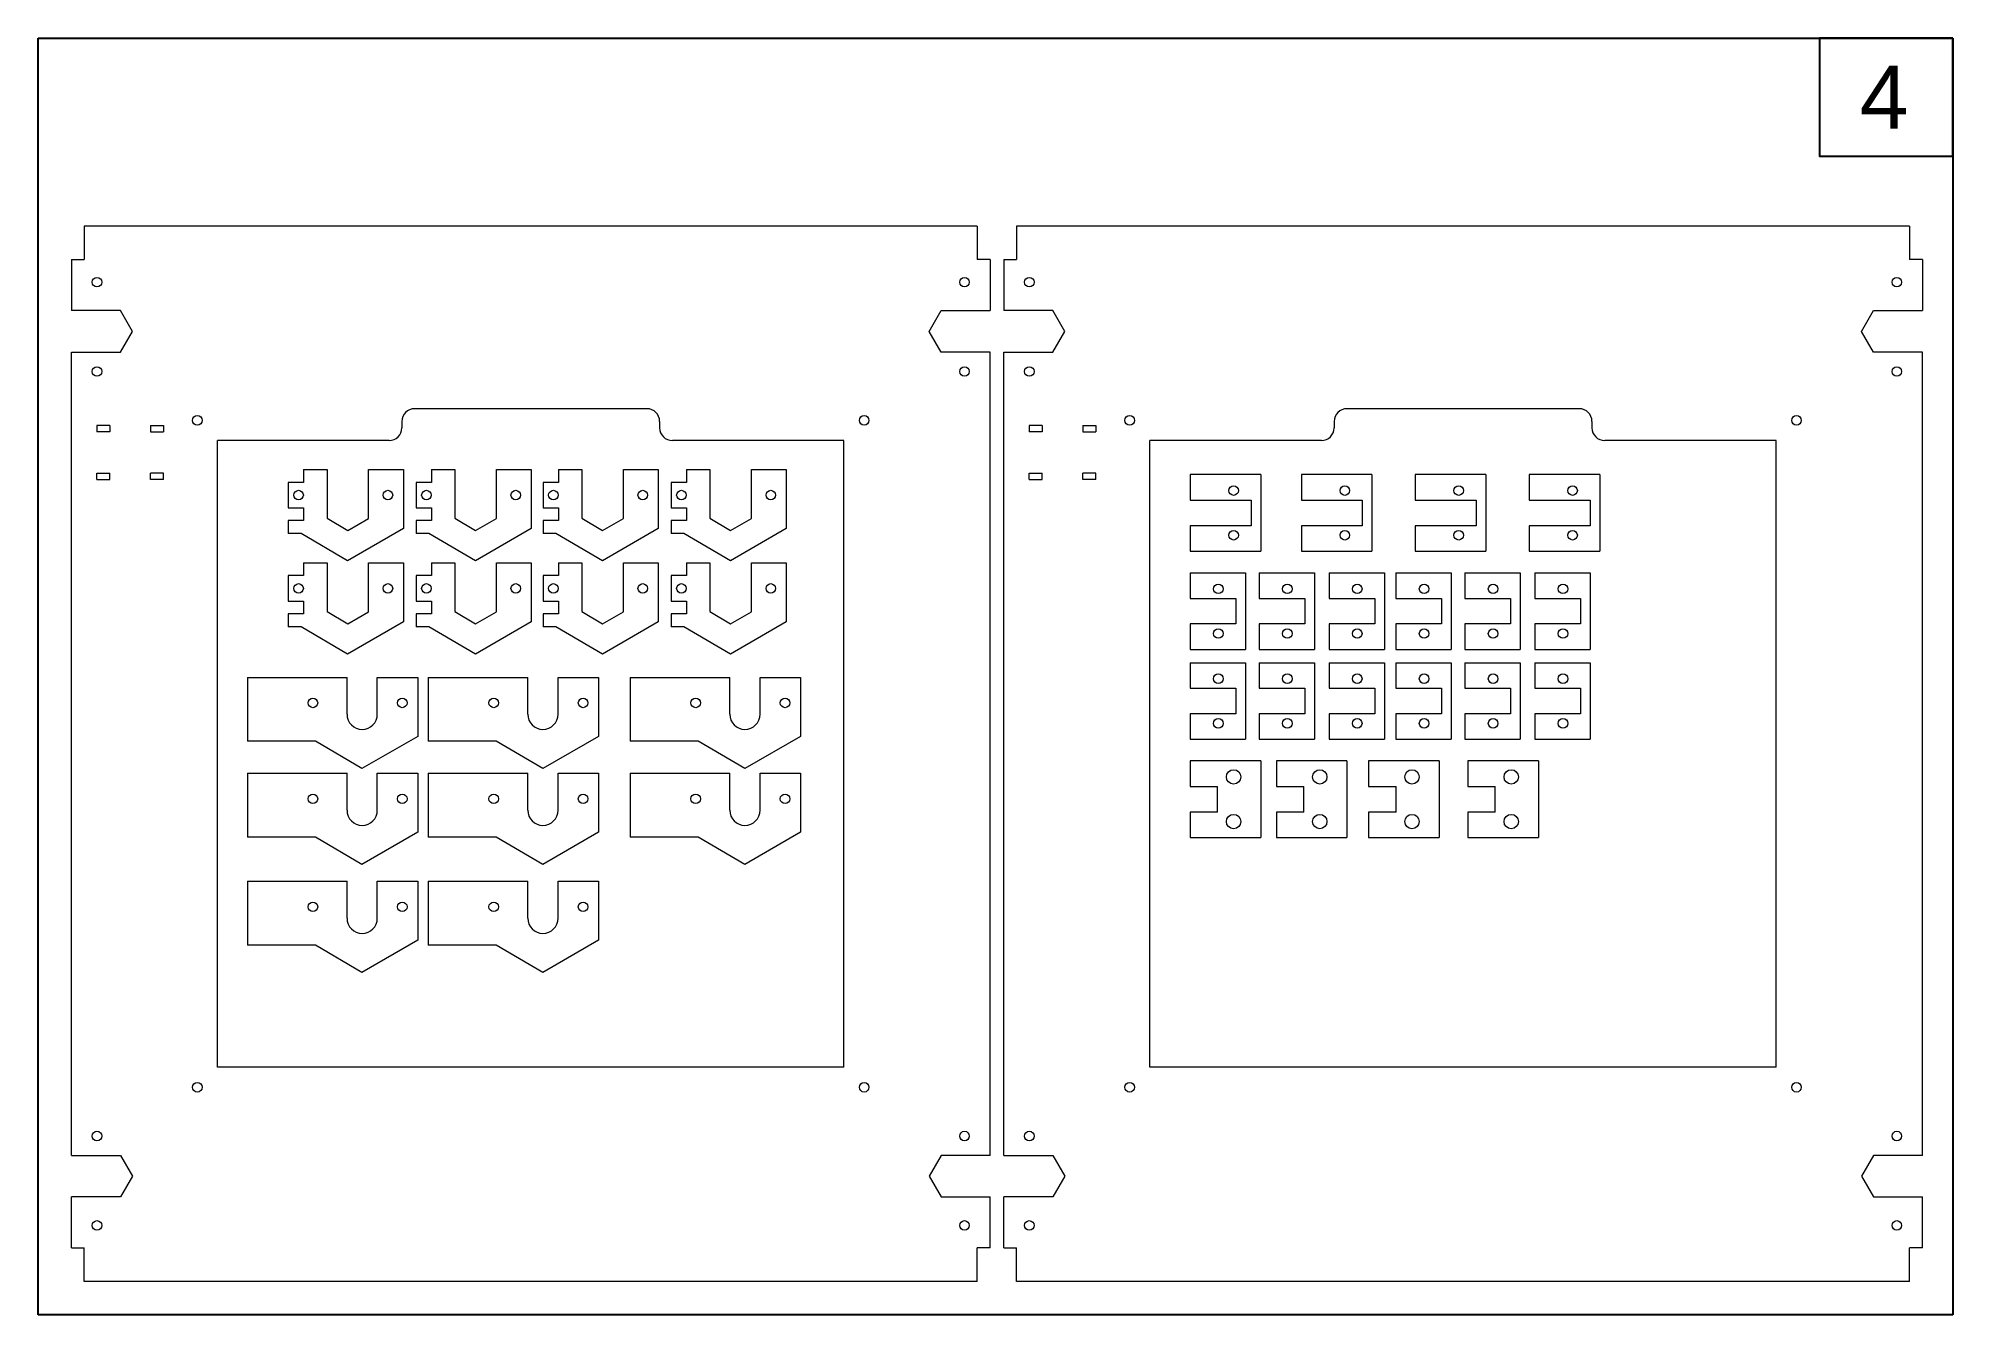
# Model space of a CAD drawing. Header units: millimetres. Extents: x 252 to 852, y 115 to 515.
import ezdxf

# ---------------------------------------------------------------- set-up
doc = ezdxf.new("R2010")
doc.units = ezdxf.units.MM
doc.styles.get("Standard").update_dxf_attribs({"font": 'Arial.ttf'})

msp = doc.modelspace()

# ---------------------------------------------------------------- linework, layer by layer
for p, q in [((252.19, 115.18), (252.19, 515.18)), ((252.19, 515.18), (852.19, 515.18)), ((852.19, 515.18), (852.19, 115.18)), ((852.19, 115.18), (252.19, 115.18))]:
    msp.add_line(p, q)
at = {"color": 7, "linetype": 'Continuous', "lineweight": 15}
for p, q in [((546.48, 456.28), (266.58, 456.28)), ((266.58, 456.28), (266.58, 445.81)), ((546.48, 456.28), (546.48, 445.81)), ((838.68, 456.28), (558.78, 456.28)), ((558.78, 456.28), (558.78, 445.81)), ((838.68, 456.28), (838.68, 445.81)), ((262.58, 445.81), (266.58, 445.81)), ((262.58, 445.81), (262.58, 429.83)), ((550.48, 445.81), (546.48, 445.81)), ((550.48, 445.81), (550.48, 429.83)), ((554.78, 445.81), (558.78, 445.81)), ((554.78, 445.81), (554.78, 429.83)), ((842.68, 445.81), (838.68, 445.81)), ((842.68, 445.81), (842.68, 429.83)), ((277.91, 429.83), (262.58, 429.83)), ((281.67, 423.33), (277.91, 429.83)), ((531.4, 423.33), (535.15, 429.83)), ((535.15, 429.83), (550.48, 429.83)), ((570.12, 429.83), (554.78, 429.83)), ((573.87, 423.33), (570.12, 429.83)), ((823.6, 423.33), (827.35, 429.83)), ((827.35, 429.83), (842.68, 429.83)), ((277.91, 416.83), (281.67, 423.33)), ((535.15, 416.83), (531.4, 423.33)), ((570.12, 416.83), (573.87, 423.33)), ((827.35, 416.83), (823.6, 423.33)), ((262.58, 416.83), (277.91, 416.83)), ((262.58, 165.08), (262.58, 416.83)), ((550.48, 416.83), (535.15, 416.83)), ((550.48, 165.08), (550.48, 416.83)), ((554.78, 416.83), (570.12, 416.83)), ((554.78, 165.08), (554.78, 416.83)), ((842.68, 416.83), (827.35, 416.83)), ((842.68, 165.08), (842.68, 416.83)), ((442.93, 399.11), (370.13, 399.11)), ((735.13, 399.11), (662.33, 399.11)), ((270.58, 393.83), (270.58, 391.83)), ((274.58, 393.83), (270.58, 393.83)), ((274.58, 391.83), (270.58, 391.83)), ((274.58, 393.83), (274.58, 391.83)), ((287.38, 393.83), (287.38, 391.83)), ((287.38, 393.83), (291.38, 393.83)), ((287.38, 391.83), (291.38, 391.83)), ((291.38, 393.83), (291.38, 391.83)), ((366.13, 395.11), (366.13, 393.11)), ((446.93, 395.11), (446.93, 393.11)), ((562.78, 393.83), (562.78, 391.83)), ((566.78, 393.83), (562.78, 393.83)), ((566.78, 391.83), (562.78, 391.83)), ((566.78, 393.83), (566.78, 391.83)), ((579.58, 393.83), (579.58, 391.83)), ((579.58, 393.83), (583.58, 393.83)), ((579.58, 391.83), (583.58, 391.83)), ((583.58, 393.83), (583.58, 391.83)), ((658.33, 395.11), (658.33, 393.11)), ((739.13, 395.11), (739.13, 393.11)), ((362.13, 389.11), (308.37, 389.11)), ((308.37, 192.8), (308.37, 389.11)), ((504.69, 389.11), (450.93, 389.11)), ((504.69, 192.8), (504.69, 389.11)), ((654.33, 389.11), (600.58, 389.11)), ((600.58, 192.8), (600.58, 389.11)), ((796.89, 389.11), (743.13, 389.11)), ((796.89, 192.8), (796.89, 389.11)), ((270.58, 376.87), (270.58, 378.87)), ((270.58, 378.87), (274.58, 378.87)), ((274.58, 376.87), (274.58, 378.87)), ((287.38, 376.87), (287.38, 378.87)), ((291.38, 378.87), (287.38, 378.87)), ((291.38, 376.87), (291.38, 378.87)), ((335.31, 380.02), (342.68, 380.02)), ((335.31, 380.02), (335.31, 376.02)), ((342.68, 380.02), (342.68, 364.77)), ((355.68, 380.02), (366.61, 380.02)), ((355.68, 364.69), (355.68, 380.02)), ((366.61, 380.02), (366.61, 361.52)), ((375.38, 380.02), (382.75, 380.02)), ((375.38, 380.02), (375.38, 376.02)), ((382.75, 380.02), (382.75, 364.77)), ((395.75, 380.02), (406.68, 380.02)), ((395.75, 364.69), (395.75, 380.02)), ((406.68, 380.02), (406.68, 361.52)), ((415.18, 380.02), (422.56, 380.02)), ((415.18, 380.02), (415.18, 376.02)), ((422.56, 380.02), (422.56, 364.77)), ((435.56, 380.02), (446.48, 380.02)), ((435.56, 364.69), (435.56, 380.02)), ((446.48, 380.02), (446.48, 361.52)), ((455.31, 380.02), (462.68, 380.02)), ((455.31, 380.02), (455.31, 376.02)), ((462.68, 380.02), (462.68, 364.77)), ((475.68, 380.02), (486.6, 380.02)), ((475.68, 364.69), (475.68, 380.02)), ((486.6, 380.02), (486.6, 361.52)), ((562.78, 376.87), (562.78, 378.87)), ((562.78, 378.87), (566.78, 378.87)), ((566.78, 376.87), (566.78, 378.87)), ((579.58, 376.87), (579.58, 378.87)), ((583.58, 378.87), (579.58, 378.87)), ((583.58, 376.87), (583.58, 378.87)), ((635.31, 378.44), (613.2, 378.44)), ((613.2, 378.44), (613.2, 370.44)), ((635.31, 378.44), (635.31, 354.44)), ((670.18, 378.44), (648.07, 378.44)), ((648.07, 378.44), (648.07, 370.44)), ((670.18, 378.44), (670.18, 354.44)), ((705.86, 378.44), (683.75, 378.44)), ((683.75, 378.44), (683.75, 370.44)), ((705.86, 378.44), (705.86, 354.44)), ((741.54, 378.44), (719.43, 378.44)), ((719.43, 378.44), (719.43, 370.44)), ((741.54, 378.44), (741.54, 354.44)), ((270.58, 376.87), (274.58, 376.87)), ((291.38, 376.87), (287.38, 376.87)), ((335.31, 376.02), (330.53, 376.02)), ((330.53, 376.02), (330.53, 368.02)), ((375.38, 376.02), (370.6, 376.02)), ((370.6, 376.02), (370.6, 368.02)), ((415.18, 376.02), (410.4, 376.02)), ((410.4, 376.02), (410.4, 368.02)), ((455.31, 376.02), (450.53, 376.02)), ((450.53, 376.02), (450.53, 368.02)), ((562.78, 376.87), (566.78, 376.87)), ((583.58, 376.87), (579.58, 376.87)), ((330.53, 368.02), (335.31, 368.02)), ((335.31, 368.02), (335.31, 364.02)), ((370.6, 368.02), (375.38, 368.02)), ((375.38, 368.02), (375.38, 364.02)), ((410.4, 368.02), (415.18, 368.02)), ((415.18, 368.02), (415.18, 364.02)), ((450.53, 368.02), (455.31, 368.02)), ((455.31, 368.02), (455.31, 364.02)), ((613.2, 370.44), (632.28, 370.44)), ((632.28, 370.44), (632.28, 362.44)), ((648.07, 370.44), (667.15, 370.44)), ((667.15, 370.44), (667.15, 362.44)), ((683.75, 370.44), (702.83, 370.44)), ((702.83, 370.44), (702.83, 362.44)), ((719.43, 370.44), (738.51, 370.44)), ((738.51, 370.44), (738.51, 362.44)), ((335.31, 364.02), (330.53, 364.02)), ((330.53, 364.02), (330.53, 360.02)), ((334.55, 360.02), (330.53, 360.02)), ((349.11, 351.42), (334.55, 360.02)), ((342.68, 364.77), (349.18, 360.93)), ((366.61, 361.52), (349.11, 351.42)), ((349.18, 360.93), (355.68, 364.69)), ((375.38, 364.02), (370.6, 364.02)), ((370.6, 364.02), (370.6, 360.02)), ((374.61, 360.02), (370.6, 360.02)), ((389.18, 351.42), (374.61, 360.02)), ((382.75, 364.77), (389.25, 360.93)), ((406.68, 361.52), (389.18, 351.42)), ((389.25, 360.93), (395.75, 364.69)), ((415.18, 364.02), (410.4, 364.02)), ((410.4, 364.02), (410.4, 360.02)), ((414.42, 360.02), (410.4, 360.02)), ((428.99, 351.42), (414.42, 360.02)), ((422.56, 364.77), (429.06, 360.93)), ((446.48, 361.52), (428.99, 351.42)), ((429.06, 360.93), (435.56, 364.69)), ((455.31, 364.02), (450.53, 364.02)), ((450.53, 364.02), (450.53, 360.02)), ((454.54, 360.02), (450.53, 360.02)), ((469.11, 351.42), (454.54, 360.02)), ((462.68, 364.77), (469.18, 360.93)), ((486.6, 361.52), (469.11, 351.42)), ((469.18, 360.93), (475.68, 364.69)), ((632.28, 362.44), (613.2, 362.44)), ((613.2, 362.44), (613.2, 354.44)), ((667.15, 362.44), (648.07, 362.44)), ((648.07, 362.44), (648.07, 354.44)), ((702.83, 362.44), (683.75, 362.44)), ((683.75, 362.44), (683.75, 354.44)), ((738.51, 362.44), (719.43, 362.44)), ((719.43, 362.44), (719.43, 354.44)), ((613.2, 354.44), (635.31, 354.44)), ((648.07, 354.44), (670.18, 354.44)), ((683.75, 354.44), (705.86, 354.44)), ((719.43, 354.44), (741.54, 354.44)), ((335.31, 350.78), (342.68, 350.78)), ((335.31, 350.78), (335.31, 346.78)), ((342.68, 350.78), (342.68, 335.53)), ((355.68, 350.78), (366.61, 350.78)), ((355.68, 335.44), (355.68, 350.78)), ((366.61, 350.78), (366.61, 332.28)), ((375.38, 350.78), (382.75, 350.78)), ((375.38, 350.78), (375.38, 346.78)), ((382.75, 350.78), (382.75, 335.53)), ((395.75, 350.78), (406.68, 350.78)), ((395.75, 335.44), (395.75, 350.78)), ((406.68, 350.78), (406.68, 332.28)), ((415.18, 350.78), (422.56, 350.78)), ((415.18, 350.78), (415.18, 346.78)), ((422.56, 350.78), (422.56, 335.53)), ((435.56, 350.78), (446.48, 350.78)), ((435.56, 335.44), (435.56, 350.78)), ((446.48, 350.78), (446.48, 332.28)), ((455.31, 350.78), (462.68, 350.78)), ((455.31, 350.78), (455.31, 346.78)), ((462.68, 350.78), (462.68, 335.53)), ((475.68, 350.78), (486.6, 350.78)), ((475.68, 335.44), (475.68, 350.78)), ((486.6, 350.78), (486.6, 332.28)), ((335.31, 346.78), (330.53, 346.78)), ((330.53, 346.78), (330.53, 338.78)), ((375.38, 346.78), (370.6, 346.78)), ((370.6, 346.78), (370.6, 338.78)), ((415.18, 346.78), (410.4, 346.78)), ((410.4, 346.78), (410.4, 338.78)), ((455.31, 346.78), (450.53, 346.78)), ((450.53, 346.78), (450.53, 338.78)), ((613.2, 347.64), (630.53, 347.64)), ((613.2, 347.64), (613.2, 339.64)), ((630.53, 347.64), (630.53, 323.64)), ((634.82, 347.64), (652.15, 347.64)), ((634.82, 347.64), (634.82, 339.64)), ((652.15, 347.64), (652.15, 323.64)), ((656.73, 347.64), (674.06, 347.64)), ((656.73, 347.64), (656.73, 339.64)), ((674.06, 347.64), (674.06, 323.64)), ((677.68, 347.64), (695.01, 347.64)), ((677.68, 347.64), (677.68, 339.64)), ((695.01, 347.64), (695.01, 323.64)), ((699.31, 347.64), (716.64, 347.64)), ((699.31, 347.64), (699.31, 339.64)), ((716.64, 347.64), (716.64, 323.64)), ((721.21, 347.64), (738.54, 347.64)), ((721.21, 347.64), (721.21, 339.64)), ((738.54, 347.64), (738.54, 323.64)), ((330.53, 338.78), (335.31, 338.78)), ((335.31, 338.78), (335.31, 334.78)), ((370.6, 338.78), (375.38, 338.78)), ((375.38, 338.78), (375.38, 334.78)), ((410.4, 338.78), (415.18, 338.78)), ((415.18, 338.78), (415.18, 334.78)), ((450.53, 338.78), (455.31, 338.78)), ((455.31, 338.78), (455.31, 334.78)), ((613.2, 339.64), (627.5, 339.64)), ((627.5, 339.64), (627.5, 331.64)), ((634.82, 339.64), (649.12, 339.64)), ((649.12, 339.64), (649.12, 331.64)), ((656.73, 339.64), (671.03, 339.64)), ((671.03, 339.64), (671.03, 331.64)), ((677.68, 339.64), (691.98, 339.64)), ((691.98, 339.64), (691.98, 331.64)), ((699.31, 339.64), (713.61, 339.64)), ((713.61, 339.64), (713.61, 331.64)), ((721.21, 339.64), (735.51, 339.64)), ((735.51, 339.64), (735.51, 331.64)), ((335.31, 334.78), (330.53, 334.78)), ((330.53, 334.78), (330.53, 330.78)), ((334.55, 330.78), (330.53, 330.78)), ((349.11, 322.18), (334.55, 330.78)), ((342.68, 335.53), (349.18, 331.69)), ((366.61, 332.28), (349.11, 322.18)), ((349.18, 331.69), (355.68, 335.44)), ((375.38, 334.78), (370.6, 334.78)), ((370.6, 334.78), (370.6, 330.78)), ((374.61, 330.78), (370.6, 330.78)), ((389.18, 322.18), (374.61, 330.78)), ((382.75, 335.53), (389.25, 331.69)), ((406.68, 332.28), (389.18, 322.18)), ((389.25, 331.69), (395.75, 335.44)), ((415.18, 334.78), (410.4, 334.78)), ((410.4, 334.78), (410.4, 330.78)), ((414.42, 330.78), (410.4, 330.78)), ((428.99, 322.18), (414.42, 330.78)), ((422.56, 335.53), (429.06, 331.69)), ((446.48, 332.28), (428.99, 322.18)), ((429.06, 331.69), (435.56, 335.44)), ((455.31, 334.78), (450.53, 334.78)), ((450.53, 334.78), (450.53, 330.78)), ((454.54, 330.78), (450.53, 330.78)), ((469.11, 322.18), (454.54, 330.78)), ((462.68, 335.53), (469.18, 331.69)), ((486.6, 332.28), (469.11, 322.18)), ((469.18, 331.69), (475.68, 335.44)), ((627.5, 331.64), (613.2, 331.64)), ((613.2, 331.64), (613.2, 323.64)), ((649.12, 331.64), (634.82, 331.64)), ((634.82, 331.64), (634.82, 323.64)), ((671.03, 331.64), (656.73, 331.64)), ((656.73, 331.64), (656.73, 323.64)), ((691.98, 331.64), (677.68, 331.64)), ((677.68, 331.64), (677.68, 323.64)), ((713.61, 331.64), (699.31, 331.64)), ((699.31, 331.64), (699.31, 323.64)), ((735.51, 331.64), (721.21, 331.64)), ((721.21, 331.64), (721.21, 323.64)), ((613.2, 323.64), (630.53, 323.64)), ((613.2, 319.49), (630.53, 319.49)), ((613.2, 319.49), (613.2, 311.49)), ((630.53, 319.49), (630.53, 295.49)), ((634.82, 323.64), (652.15, 323.64)), ((634.82, 319.49), (652.15, 319.49)), ((634.82, 319.49), (634.82, 311.49)), ((652.15, 319.49), (652.15, 295.49)), ((656.73, 323.64), (674.06, 323.64)), ((656.73, 319.49), (674.06, 319.49)), ((656.73, 319.49), (656.73, 311.49)), ((674.06, 319.49), (674.06, 295.49)), ((677.68, 323.64), (695.01, 323.64)), ((677.68, 319.49), (695.01, 319.49)), ((677.68, 319.49), (677.68, 311.49)), ((695.01, 319.49), (695.01, 295.49)), ((699.31, 323.64), (716.64, 323.64)), ((699.31, 319.49), (716.64, 319.49)), ((699.31, 319.49), (699.31, 311.49)), ((716.64, 319.49), (716.64, 295.49)), ((721.21, 323.64), (738.54, 323.64)), ((721.21, 319.49), (738.54, 319.49)), ((721.21, 319.49), (721.21, 311.49)), ((738.54, 319.49), (738.54, 295.49)), ((317.71, 314.91), (317.71, 294.91)), ((317.71, 314.91), (348.94, 314.91)), ((348.94, 303.34), (348.94, 314.91)), ((358.44, 314.91), (371.11, 314.91)), ((358.44, 303.34), (358.44, 314.91)), ((371.11, 314.91), (371.11, 296.41)), ((374.37, 314.91), (374.37, 294.91)), ((374.37, 314.91), (405.6, 314.91)), ((405.6, 303.34), (405.6, 314.91)), ((415.1, 314.91), (427.77, 314.91)), ((415.1, 303.34), (415.1, 314.91)), ((427.77, 314.91), (427.77, 296.41)), ((437.68, 314.91), (437.68, 294.91)), ((437.68, 314.91), (468.91, 314.91)), ((468.91, 303.34), (468.91, 314.91)), ((478.41, 314.91), (491.08, 314.91)), ((478.41, 303.34), (478.41, 314.91)), ((491.08, 314.91), (491.08, 296.41)), ((613.2, 311.49), (627.5, 311.49)), ((627.5, 311.49), (627.5, 303.49)), ((634.82, 311.49), (649.12, 311.49)), ((649.12, 311.49), (649.12, 303.49)), ((656.73, 311.49), (671.03, 311.49)), ((671.03, 311.49), (671.03, 303.49)), ((677.68, 311.49), (691.98, 311.49)), ((691.98, 311.49), (691.98, 303.49)), ((699.31, 311.49), (713.61, 311.49)), ((713.61, 311.49), (713.61, 303.49)), ((721.21, 311.49), (735.51, 311.49)), ((735.51, 311.49), (735.51, 303.49)), ((627.5, 303.49), (613.2, 303.49)), ((613.2, 303.49), (613.2, 295.49)), ((649.12, 303.49), (634.82, 303.49)), ((634.82, 303.49), (634.82, 295.49)), ((671.03, 303.49), (656.73, 303.49)), ((656.73, 303.49), (656.73, 295.49)), ((691.98, 303.49), (677.68, 303.49)), ((677.68, 303.49), (677.68, 295.49)), ((713.61, 303.49), (699.31, 303.49)), ((699.31, 303.49), (699.31, 295.49)), ((735.51, 303.49), (721.21, 303.49)), ((721.21, 303.49), (721.21, 295.49)), ((339.05, 294.91), (317.71, 294.91)), ((353.62, 286.31), (339.05, 294.91)), ((371.11, 296.41), (353.62, 286.31)), ((395.71, 294.91), (374.37, 294.91)), ((410.28, 286.31), (395.71, 294.91)), ((427.77, 296.41), (410.28, 286.31)), ((459.02, 294.91), (437.68, 294.91)), ((473.59, 286.31), (459.02, 294.91)), ((491.08, 296.41), (473.59, 286.31)), ((613.2, 295.49), (630.53, 295.49)), ((634.82, 295.49), (652.15, 295.49)), ((656.73, 295.49), (674.06, 295.49)), ((677.68, 295.49), (695.01, 295.49)), ((699.31, 295.49), (716.64, 295.49)), ((721.21, 295.49), (738.54, 295.49)), ((635.31, 288.71), (613.2, 288.71)), ((613.2, 288.71), (613.2, 280.71)), ((635.31, 288.71), (635.31, 264.71)), ((662.33, 288.71), (640.22, 288.71)), ((640.22, 288.71), (640.22, 280.71)), ((662.33, 288.71), (662.33, 264.71)), ((691.22, 288.71), (669.11, 288.71)), ((669.11, 288.71), (669.11, 280.71)), ((691.22, 288.71), (691.22, 264.71)), ((722.33, 288.71), (700.22, 288.71)), ((700.22, 288.71), (700.22, 280.71)), ((722.33, 288.71), (722.33, 264.71)), ((317.71, 284.85), (317.71, 264.85)), ((317.71, 284.85), (348.94, 284.85)), ((348.94, 273.28), (348.94, 284.85)), ((358.44, 284.85), (371.11, 284.85)), ((358.44, 273.28), (358.44, 284.85)), ((371.11, 284.85), (371.11, 266.35)), ((374.37, 284.85), (374.37, 264.85)), ((374.37, 284.85), (405.6, 284.85)), ((405.6, 273.28), (405.6, 284.85)), ((415.1, 284.85), (427.77, 284.85)), ((415.1, 273.28), (415.1, 284.85)), ((427.77, 284.85), (427.77, 266.35)), ((437.68, 284.85), (437.68, 264.85)), ((437.68, 284.85), (468.91, 284.85)), ((468.91, 273.28), (468.91, 284.85)), ((478.41, 284.85), (491.08, 284.85)), ((478.41, 273.28), (478.41, 284.85)), ((491.08, 284.85), (491.08, 266.35)), ((613.2, 280.71), (621.81, 280.71)), ((621.81, 272.71), (621.81, 280.71)), ((640.22, 280.71), (648.83, 280.71)), ((648.83, 272.71), (648.83, 280.71)), ((669.11, 280.71), (677.72, 280.71)), ((677.72, 272.71), (677.72, 280.71)), ((700.22, 280.71), (708.83, 280.71)), ((708.83, 272.71), (708.83, 280.71)), ((621.81, 272.71), (613.2, 272.71)), ((613.2, 272.71), (613.2, 264.71)), ((648.83, 272.71), (640.22, 272.71)), ((640.22, 272.71), (640.22, 264.71)), ((677.72, 272.71), (669.11, 272.71)), ((669.11, 272.71), (669.11, 264.71)), ((708.83, 272.71), (700.22, 272.71)), ((700.22, 272.71), (700.22, 264.71)), ((339.05, 264.85), (317.71, 264.85)), ((353.62, 256.25), (339.05, 264.85)), ((371.11, 266.35), (353.62, 256.25)), ((395.71, 264.85), (374.37, 264.85)), ((410.28, 256.25), (395.71, 264.85)), ((427.77, 266.35), (410.28, 256.25)), ((459.02, 264.85), (437.68, 264.85)), ((473.59, 256.25), (459.02, 264.85)), ((491.08, 266.35), (473.59, 256.25)), ((613.2, 264.71), (635.31, 264.71)), ((640.22, 264.71), (662.33, 264.71)), ((669.11, 264.71), (691.22, 264.71)), ((700.22, 264.71), (722.33, 264.71)), ((317.71, 251), (317.71, 231)), ((317.71, 251), (348.94, 251)), ((348.94, 239.42), (348.94, 251)), ((358.44, 251), (371.11, 251)), ((358.44, 239.42), (358.44, 251)), ((371.11, 251), (371.11, 232.5)), ((374.37, 251), (374.37, 231)), ((374.37, 251), (405.6, 251)), ((405.6, 239.42), (405.6, 251)), ((415.1, 251), (427.77, 251)), ((415.1, 239.42), (415.1, 251)), ((427.77, 251), (427.77, 232.5)), ((339.05, 231), (317.71, 231)), ((353.62, 222.4), (339.05, 231)), ((371.11, 232.5), (353.62, 222.4)), ((395.71, 231), (374.37, 231)), ((410.28, 222.4), (395.71, 231)), ((427.77, 232.5), (410.28, 222.4)), ((504.69, 192.8), (308.37, 192.8)), ((796.89, 192.8), (600.58, 192.8)), ((262.58, 165.08), (277.91, 165.08)), ((277.91, 165.08), (281.67, 158.58)), ((535.15, 165.08), (531.4, 158.58)), ((550.48, 165.08), (535.15, 165.08)), ((554.78, 165.08), (570.12, 165.08)), ((570.12, 165.08), (573.87, 158.58)), ((827.35, 165.08), (823.6, 158.58)), ((842.68, 165.08), (827.35, 165.08)), ((281.67, 158.58), (277.91, 152.08)), ((531.4, 158.58), (535.15, 152.08)), ((573.87, 158.58), (570.12, 152.08)), ((823.6, 158.58), (827.35, 152.08)), ((277.91, 152.08), (262.58, 152.08)), ((262.58, 136.1), (262.58, 152.08)), ((535.15, 152.08), (550.48, 152.08)), ((550.48, 136.1), (550.48, 152.08)), ((570.12, 152.08), (554.78, 152.08)), ((554.78, 136.1), (554.78, 152.08)), ((827.35, 152.08), (842.68, 152.08)), ((842.68, 136.1), (842.68, 152.08)), ((262.58, 136.1), (266.58, 136.1)), ((266.58, 125.63), (266.58, 136.1)), ((546.48, 125.63), (546.48, 136.1)), ((550.48, 136.1), (546.48, 136.1)), ((554.78, 136.1), (558.78, 136.1)), ((558.78, 125.63), (558.78, 136.1)), ((838.68, 125.63), (838.68, 136.1)), ((842.68, 136.1), (838.68, 136.1)), ((546.48, 125.63), (266.58, 125.63)), ((838.68, 125.63), (558.78, 125.63))]:
    msp.add_line(p, q, dxfattribs=at)
msp.add_lwpolyline([(852.19, 515.18), (810.41, 515.18), (810.41, 478.21), (852.19, 478.21)], close=True)
for centre, radius in [((270.58, 438.75), 1.5), ((542.48, 438.75), 1.5), ((562.78, 438.75), 1.5), ((834.68, 438.75), 1.5), ((270.58, 410.75), 1.5), ((542.48, 410.75), 1.5), ((562.78, 410.75), 1.5), ((834.68, 410.75), 1.5), ((302.03, 395.45), 1.5), ((511.03, 395.45), 1.5), ((594.23, 395.45), 1.5), ((803.23, 395.45), 1.5), ((333.76, 372.02), 1.5), ((361.76, 372.02), 1.5), ((373.83, 372.02), 1.5), ((401.83, 372.02), 1.5), ((413.63, 372.02), 1.5), ((441.63, 372.02), 1.5), ((453.76, 372.02), 1.5), ((481.76, 372.02), 1.5), ((626.81, 373.44), 1.5), ((661.68, 373.44), 1.5), ((697.36, 373.44), 1.5), ((733.04, 373.44), 1.5), ((626.81, 359.44), 1.5), ((661.68, 359.44), 1.5), ((697.36, 359.44), 1.5), ((733.04, 359.44), 1.5), ((333.76, 342.78), 1.5), ((361.76, 342.78), 1.5), ((373.83, 342.78), 1.5), ((401.83, 342.78), 1.5), ((413.63, 342.78), 1.5), ((441.63, 342.78), 1.5), ((453.76, 342.78), 1.5), ((481.76, 342.78), 1.5), ((622.03, 342.64), 1.5), ((643.65, 342.64), 1.5), ((665.56, 342.64), 1.5), ((686.51, 342.64), 1.5), ((708.14, 342.64), 1.5), ((730.04, 342.64), 1.5), ((622.03, 328.64), 1.5), ((643.65, 328.64), 1.5), ((665.56, 328.64), 1.5), ((686.51, 328.64), 1.5), ((708.14, 328.64), 1.5), ((730.04, 328.64), 1.5), ((622.03, 314.49), 1.5), ((643.65, 314.49), 1.5), ((665.56, 314.49), 1.5), ((686.51, 314.49), 1.5), ((708.14, 314.49), 1.5), ((730.04, 314.49), 1.5), ((338.26, 306.91), 1.5), ((366.26, 306.91), 1.5), ((394.93, 306.91), 1.5), ((422.93, 306.91), 1.5), ((458.23, 306.91), 1.5), ((486.23, 306.91), 1.5), ((622.03, 300.49), 1.5), ((643.65, 300.49), 1.5), ((665.56, 300.49), 1.5), ((686.51, 300.49), 1.5), ((708.14, 300.49), 1.5), ((730.04, 300.49), 1.5), ((626.81, 283.71), 2.25), ((653.83, 283.71), 2.25), ((682.72, 283.71), 2.25), ((713.83, 283.71), 2.25), ((338.26, 276.85), 1.5), ((366.26, 276.85), 1.5), ((394.93, 276.85), 1.5), ((422.93, 276.85), 1.5), ((458.23, 276.85), 1.5), ((486.23, 276.85), 1.5), ((626.81, 269.71), 2.25), ((653.83, 269.71), 2.25), ((682.72, 269.71), 2.25), ((713.83, 269.71), 2.25), ((338.26, 243), 1.5), ((366.26, 243), 1.5), ((394.93, 243), 1.5), ((422.93, 243), 1.5), ((302.03, 186.45), 1.5), ((511.03, 186.45), 1.5), ((594.23, 186.45), 1.5), ((803.23, 186.45), 1.5), ((270.58, 171.16), 1.5), ((542.48, 171.16), 1.5), ((562.78, 171.16), 1.5), ((834.68, 171.16), 1.5), ((270.58, 143.16), 1.5), ((542.48, 143.16), 1.5), ((562.78, 143.16), 1.5), ((834.68, 143.16), 1.5)]:
    msp.add_circle(centre, radius, dxfattribs=at)
for centre, radius, start, end in [((370.13, 395.11), 4, 90, 180), ((442.93, 395.11), 4, 0, 90), ((662.33, 395.11), 4, 90, 180), ((735.13, 395.11), 4, 0, 90), ((362.13, 393.11), 4, 270, 0), ((450.93, 393.11), 4, 180, 270), ((654.33, 393.11), 4, 270, 0), ((743.13, 393.11), 4, 180, 270), ((353.69, 303.34), 4.75, 180, 0), ((410.35, 303.34), 4.75, 180, 0), ((473.66, 303.34), 4.75, 180, 0), ((353.69, 273.28), 4.75, 180, 0), ((410.35, 273.28), 4.75, 180, 0), ((473.66, 273.28), 4.75, 180, 0), ((353.69, 239.42), 4.75, 180, 0), ((410.35, 239.42), 4.75, 180, 0)]:
    msp.add_arc(centre, radius, start, end, dxfattribs=at)

# ---------------------------------------------------------------- texts
msp.add_text('4', height=19.71).set_placement((823.04, 486.9))

doc.saveas('drawing.dxf')
